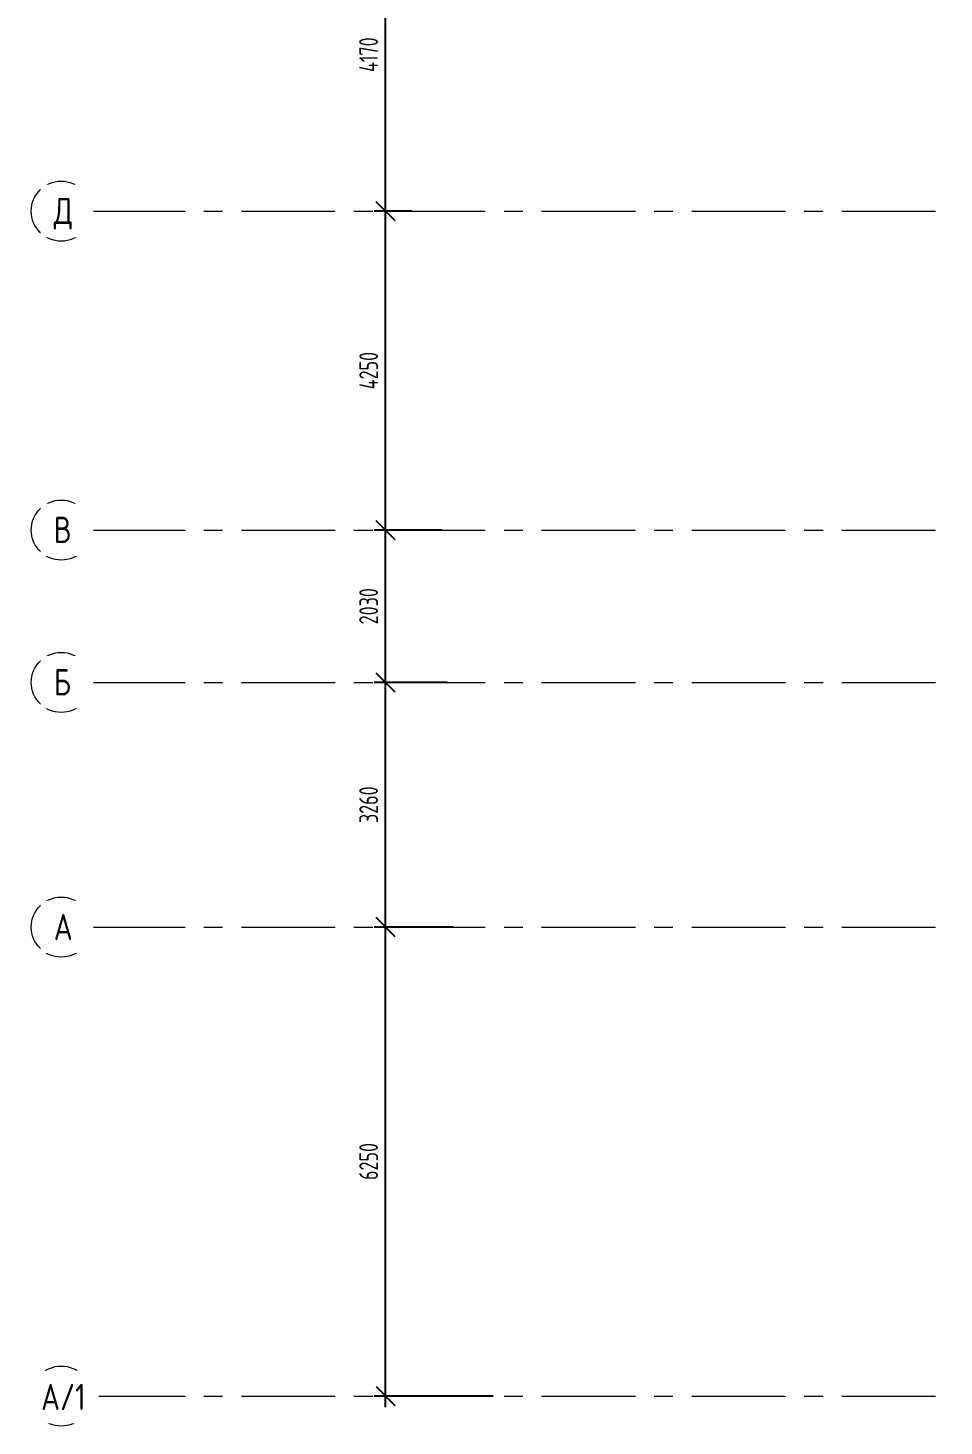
# Model space of a CAD drawing. Header units: millimetres. Extents: x -248073 to 8952771, y -150083 to 710860.
# Drawn here: x -13407 to -1201, y 119600 to 138231 of the extents above; entities that cross this region are included whole.
import ezdxf

# ---------------------------------------------------------------- set-up
doc = ezdxf.new("R2010")
doc.units = ezdxf.units.MM
doc.linetypes.add('CENTER', pattern=[2, 1.25, -0.25, 0.25, -0.25])
doc.layers.get('Defpoints').update_dxf_attribs({"color": 8})
doc.layers.add('АР_Оси', color=193, linetype='Continuous', lineweight=9)
doc.layers.add('АР_Оси размеры', color=164, linetype='Continuous', lineweight=9)
doc.styles.add('ГОСТ 2.304', font='', dxfattribs={"width": 0.7})
doc.styles.get('ГОСТ 2.304').set_extended_font_data('ISOCPEUR')
doc.dimstyles.new('СПДС', dxfattribs={"dimscale": 100, "dimtxt": 2.5, "dimasz": 2.5, "dimexe": 1.5, "dimexo": 0, "dimgap": 1, "dimtad": 1, "dimdec": 0, "dimrnd": 1, "dimtxsty": 'ГОСТ 2.304', "dimblk": 'OBLIQUE', "dimcen": 2.5, "dimdle": 1.5, "dimadec": 0, "dimazin": 2, "dimtfac": 0.75, "dimtdec": 0, "dimtmove": 1, "dimatfit": 3, "dimfxl": 1, "dimtolj": 1, "dimarcsym": 1})

# ---------------------------------------------------------------- blocks, each defined once
blk = doc.blocks.new('_Oblique')
at = {"color": 8, "linetype": 'ByBlock', "lineweight": -2}
blk.add_line((-0.5, -0.5), (0.5, 0.5), dxfattribs=at)
blk = doc.blocks.new('*D1167')
at = {"layer": 'Defpoints', "color": 0, "ltscale": 100, "transparency": 16777216}
for p in [(-8643, 126250), (-7744, 126250), (-7209, 120000)]:
    blk.add_point(p, dxfattribs=at)
at = {"layer": 'АР_Оси размеры', "color": 8, "lineweight": -2, "ltscale": 100, "transparency": 16777216}
for p, q in [((-8643, 119850), (-8643, 126400)), ((-7744, 126250), (-8793, 126250)), ((-7209, 120000), (-8793, 120000))]:
    blk.add_line(p, q, dxfattribs=at)
at = {"layer": 'АР_Оси размеры', "color": 8, "lineweight": -2, "ltscale": 100, "transparency": 16777216, "xscale": 250, "yscale": 250, "zscale": 250}
for p, rotation in [((-8643, 126250), 90), ((-8643, 120000), 270)]:
    blk.add_blockref('_Oblique', p, dxfattribs=dict(at, rotation=rotation))
at = {"layer": 'АР_Оси размеры', "color": 8, "ltscale": 100, "transparency": 16777216, "insert": (-8868, 123125), "char_height": 250, "attachment_point": 5, "rotation": 90, "style": 'ГОСТ 2.304'}
blk.add_mtext('\\A1;6250', dxfattribs=at)
blk = doc.blocks.new('*D1168')
at = {"layer": 'Defpoints', "color": 0, "ltscale": 100, "transparency": 16777216}
for p in [(-8643, 129510), (-7821, 129510), (-7744, 126250)]:
    blk.add_point(p, dxfattribs=at)
at = {"layer": 'АР_Оси размеры', "color": 8, "lineweight": -2, "ltscale": 100, "transparency": 16777216}
for p, q in [((-7821, 129510), (-8793, 129510)), ((-8643, 126100), (-8643, 129660)), ((-7744, 126250), (-8793, 126250))]:
    blk.add_line(p, q, dxfattribs=at)
at = {"layer": 'АР_Оси размеры', "color": 8, "lineweight": -2, "ltscale": 100, "transparency": 16777216, "xscale": 250, "yscale": 250, "zscale": 250}
for p, rotation in [((-8643, 129510), 90), ((-8643, 126250), 270)]:
    blk.add_blockref('_Oblique', p, dxfattribs=dict(at, rotation=rotation))
at = {"layer": 'АР_Оси размеры', "color": 8, "ltscale": 100, "transparency": 16777216, "insert": (-8868, 127880), "char_height": 250, "attachment_point": 5, "rotation": 90, "style": 'ГОСТ 2.304'}
blk.add_mtext('\\A1;3260', dxfattribs=at)
blk = doc.blocks.new('*D1150')
at = {"layer": 'Defpoints', "color": 0, "ltscale": 100, "transparency": 16777216}
for p in [(-8643, 131540), (-7895, 131540), (-7821, 129510)]:
    blk.add_point(p, dxfattribs=at)
at = {"layer": 'АР_Оси размеры', "color": 8, "lineweight": -2, "ltscale": 100, "transparency": 16777216}
for p, q in [((-7895, 131540), (-8793, 131540)), ((-8643, 129360), (-8643, 131690)), ((-7821, 129510), (-8793, 129510))]:
    blk.add_line(p, q, dxfattribs=at)
at = {"layer": 'АР_Оси размеры', "color": 8, "lineweight": -2, "ltscale": 100, "transparency": 16777216, "xscale": 250, "yscale": 250, "zscale": 250}
for p, rotation in [((-8643, 131540), 90), ((-8643, 129510), 270)]:
    blk.add_blockref('_Oblique', p, dxfattribs=dict(at, rotation=rotation))
at = {"layer": 'АР_Оси размеры', "color": 8, "ltscale": 100, "transparency": 16777216, "insert": (-8868, 130525), "char_height": 250, "attachment_point": 5, "rotation": 90, "style": 'ГОСТ 2.304'}
blk.add_mtext('\\A1;2030', dxfattribs=at)
blk = doc.blocks.new('*D1151')
at = {"layer": 'Defpoints', "color": 0, "ltscale": 100, "transparency": 16777216}
for p in [(-8643, 135790), (-8293, 135790), (-7895, 131540)]:
    blk.add_point(p, dxfattribs=at)
at = {"layer": 'АР_Оси размеры', "color": 8, "lineweight": -2, "ltscale": 100, "transparency": 16777216}
for p, q in [((-8643, 131390), (-8643, 135940)), ((-8293, 135790), (-8793, 135790)), ((-7895, 131540), (-8793, 131540))]:
    blk.add_line(p, q, dxfattribs=at)
at = {"layer": 'АР_Оси размеры', "color": 8, "lineweight": -2, "ltscale": 100, "transparency": 16777216, "xscale": 250, "yscale": 250, "zscale": 250}
for p, rotation in [((-8643, 135790), 90), ((-8643, 131540), 270)]:
    blk.add_blockref('_Oblique', p, dxfattribs=dict(at, rotation=rotation))
at = {"layer": 'АР_Оси размеры', "color": 8, "ltscale": 100, "transparency": 16777216, "insert": (-8868, 133665), "char_height": 250, "attachment_point": 5, "rotation": 90, "style": 'ГОСТ 2.304'}
blk.add_mtext('\\A1;4250', dxfattribs=at)
blk = doc.blocks.new('*D1152')
at = {"layer": 'Defpoints', "color": 0, "ltscale": 100, "transparency": 16777216}
for p in [(-8643, 139960), (-7825, 139960), (-8293, 135790)]:
    blk.add_point(p, dxfattribs=at)
at = {"layer": 'АР_Оси размеры', "color": 8, "lineweight": -2, "ltscale": 100, "transparency": 16777216}
for p, q in [((-8643, 135640), (-8643, 140110)), ((-7825, 139960), (-8793, 139960)), ((-8293, 135790), (-8793, 135790))]:
    blk.add_line(p, q, dxfattribs=at)
at = {"layer": 'АР_Оси размеры', "color": 8, "lineweight": -2, "ltscale": 100, "transparency": 16777216, "xscale": 250, "yscale": 250, "zscale": 250}
for p, rotation in [((-8643, 139960), 90), ((-8643, 135790), 270)]:
    blk.add_blockref('_Oblique', p, dxfattribs=dict(at, rotation=rotation))
at = {"layer": 'АР_Оси размеры', "color": 8, "ltscale": 100, "transparency": 16777216, "insert": (-8869, 137875), "char_height": 250, "attachment_point": 5, "rotation": 90, "style": 'ГОСТ 2.304'}
blk.add_mtext('\\A1;4170', dxfattribs=at)

msp = doc.modelspace()

# ---------------------------------------------------------------- linework, layer by layer
at = {"layer": 'АР_Оси', "color": 8, "linetype": 'CENTER', "ltscale": 1000}
for p, q in [((-12563.76, 135790), (71033.41, 135790)), ((-12563.76, 131540), (71033.41, 131540)), ((-12563.76, 129510), (71033.41, 129510)), ((-12563.76, 126250), (71033.41, 126250)), ((-12563.76, 120000), (71033.41, 120000))]:
    msp.add_line(p, q, dxfattribs=at)
at = {"layer": 'АР_Оси', "color": 8, "ltscale": 0.5}
for centre in [(-12963.76, 135790), (-12963.76, 131540), (-12963.76, 129510), (-12963.76, 126250), (-12963.76, 120000)]:
    msp.add_circle(centre, 400, dxfattribs=at)

# ---------------------------------------------------------------- dimensions: what is measured, and where the dimension line sits
at = {"layer": 'АР_Оси размеры', "color": 8, "ltscale": 100}
for base, p1, p2, picture, middle in [((-8642.74, 139960), (-8292.91, 135790), (-7824.92, 139960), '*D1152', (-8869.35, 137875)), ((-8642.74, 135790), (-7894.88, 131540), (-8292.91, 135790), '*D1151', (-8867.74, 133665)), ((-8642.74, 131540), (-7821.33, 129510), (-7894.88, 131540), '*D1150', (-8867.74, 130525)), ((-8642.74, 129510), (-7744.09, 126250), (-7821.33, 129510), '*D1168', (-8867.74, 127880)), ((-8642.74, 126250), (-7209.03, 120000), (-7744.09, 126250), '*D1167', (-8867.74, 123125))]:
    dim = msp.add_linear_dim(base=base, p1=p1, p2=p2, angle=90, dimstyle='СПДС', override={"dimclrd": 8, "dimclre": 8, "dimclrt": 8}, dxfattribs=at)
    dim.commit()
    dim.dimension.update_dxf_attribs({"geometry": picture, "text_midpoint": middle})

# ---------------------------------------------------------------- next in the draw order: texts
at = {"layer": 'АР_Оси', "color": 8, "char_height": 350, "attachment_point": 1, "line_spacing_factor": 1.149209, "style": 'ГОСТ 2.304', "bg_fill": 2}
for s, insert in [('{\\W0.8;Д}', (-13063.58, 135967.78)), ('{\\W0.8;В}', (-13063.58, 131717.78)), ('{\\W0.8;Б}', (-13063.58, 129687.78)), ('{\\W0.8;А}', (-13063.58, 126427.78))]:
    msp.add_mtext(s, dxfattribs=dict(at, insert=insert))
at = {"layer": 'АР_Оси', "color": 8, "insert": (-13232.46, 120162.79), "char_height": 350, "width": 1.455191522836685e-11, "attachment_point": 1, "line_spacing_factor": 1.149209, "style": 'ГОСТ 2.304', "bg_fill": 2}
msp.add_mtext('{\\W0.8;А/1}', dxfattribs=at)

doc.saveas('drawing.dxf')
